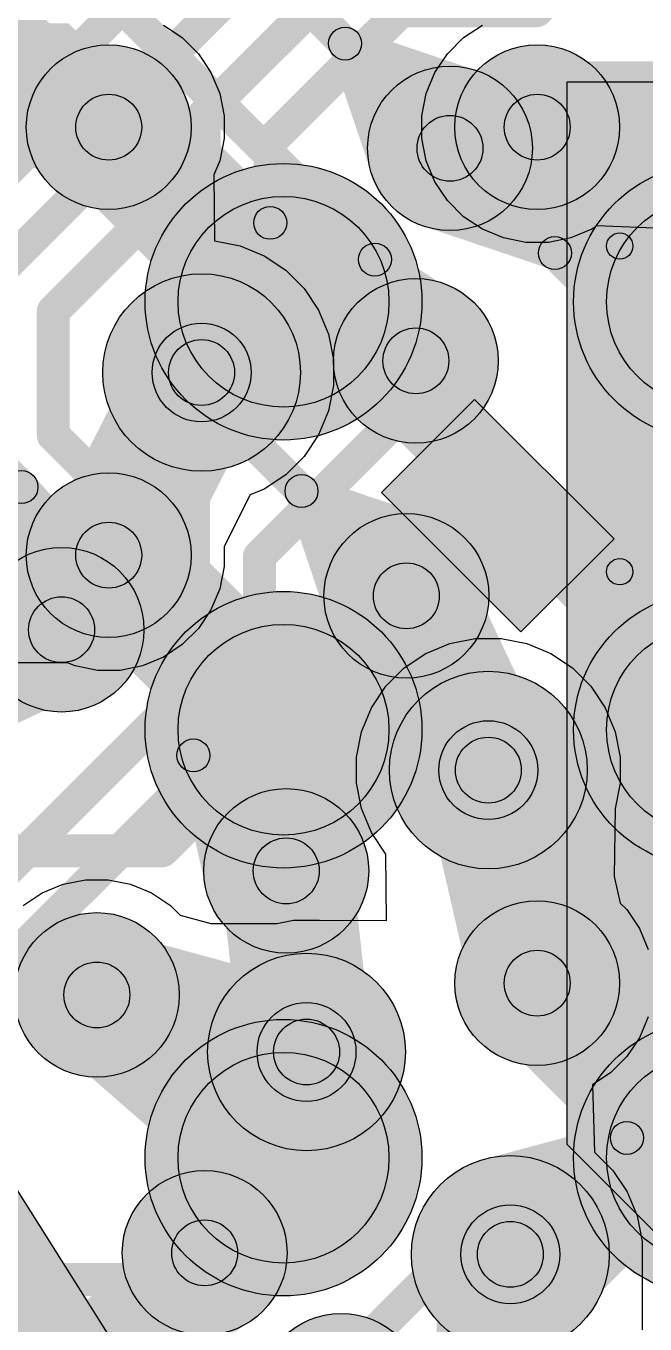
# Model space of a CAD drawing. Extents: x -8.7 to 8.7, y -8.7 to 8.7.
# Drawn here: x -6.241 to -5.302, y -4.803 to -2.831 of the extents above; entities that cross this region are included whole.
import ezdxf

# ---------------------------------------------------------------- set-up
doc = ezdxf.new("R2010")
doc.units = 0
doc.header["$MEASUREMENT"] = 0
doc.layers.get('0').update_dxf_attribs({"color": 1, "linetype": 'CONTINUOUS'})
for name, color, linetype in [('BOTTOMSOLDERMASK', 111, 'CONTINUOUS'), ('DRILL_1', 232, 'CONTINUOUS'), ('DRILL_2', 3, 'CONTINUOUS'), ('DRILL_3', 254, 'CONTINUOUS'), ('ETCHBACK_L04', 30, 'CONTINUOUS'), ('L01', 3, 'CONTINUOUS'), ('L02', 241, 'CONTINUOUS'), ('L03', 151, 'CONTINUOUS'), ('L04', 1, 'CONTINUOUS'), ('TOPSOLDERMASK', 4, 'CONTINUOUS')]:
    doc.layers.add(name, color=color, linetype=linetype)

# ---------------------------------------------------------------- blocks, each defined once
blk = doc.blocks.new('_DCODE_19')
h = blk.add_hatch(color=256)
edge = h.paths.add_edge_path()
edge.add_arc((0, 0), 0.16, 0, 360)
blk.add_circle((0, 0), 0.16)
blk = doc.blocks.new('_DCODE_20')
h = blk.add_hatch(color=256)
edge = h.paths.add_edge_path()
edge.add_arc((0, 0), 0.05, 0, 360)
blk.add_circle((0, 0), 0.05)
blk = doc.blocks.new('_DCODE_21')
h = blk.add_hatch(color=256)
edge = h.paths.add_edge_path()
edge.add_arc((0, 0), 0.075, 0, 360)
blk.add_circle((0, 0), 0.075)
blk = doc.blocks.new('_DCODE_24')
h = blk.add_hatch(color=256)
edge = h.paths.add_edge_path()
edge.add_arc((0, 0), 0.025, 0, 360)
blk.add_circle((0, 0), 0.025)
blk = doc.blocks.new('FINGER_100X250OBR_L01')
at = {"const_width": 0.04}
for points in [[(0.02, 0.035, 1), (-0.02, 0.035, 1)], [(0.02, -0.035, 1), (-0.02, -0.035, 1)]]:
    blk.add_lwpolyline(points, format="xyb", close=True, dxfattribs=at)
at = {"const_width": 0.08}
blk.add_lwpolyline([(0, -0.035), (0, 0.035)], dxfattribs=at)
blk = doc.blocks.new('_DCODE_39')
h = blk.add_hatch(color=256)
edge = h.paths.add_edge_path()
edge.add_arc((0, 0), 0.02, 0, 360)
blk.add_circle((0, 0), 0.02)
blk = doc.blocks.new('_DCODE_23')
h = blk.add_hatch(color=256)
edge = h.paths.add_edge_path()
edge.add_arc((0, 0), 0.125, 0, 360)
blk.add_circle((0, 0), 0.125)
blk = doc.blocks.new('_DCODE_40')
h = blk.add_hatch(color=256)
edge = h.paths.add_edge_path()
edge.add_arc((0, 0), 0.15, 0, 360)
blk.add_circle((0, 0), 0.15)
blk = doc.blocks.new('_DCODE_47')
h = blk.add_hatch(color=256)
edge = h.paths.add_edge_path()
edge.add_arc((0, 0), 0.21, 0, 360)
blk.add_circle((0, 0), 0.21)
blk = doc.blocks.new('FINGER_100X250OBR_TOPSOLDERMASK')
at = {"const_width": 0.12}
for points in [[(0.06, 0.025, 1), (-0.06, 0.025, 1)], [(0.06, -0.025, 1), (-0.06, -0.025, 1)]]:
    blk.add_lwpolyline(points, format="xyb", close=True, dxfattribs=at)
at = {"const_width": 0.24}
blk.add_lwpolyline([(0, -0.025), (0, 0.025)], dxfattribs=at)

msp = doc.modelspace()

# ---------------------------------------------------------------- hatches: boundary and pattern name
at = {"layer": 'ETCHBACK_L04'}
msp.add_hatch(color=256, dxfattribs=at).paths.add_polyline_path([(-5.56007, -3.39849), (-5.70151, -3.53993), (-5.48993, -3.75151), (-5.34849, -3.61007)])
at = {"layer": 'L01'}
msp.add_hatch(color=256, dxfattribs=at).paths.add_polyline_path([(5.86351, 0.6), (5, 0.6), (5.05, 0.45), (5.3, 0.4), (5.30133, 0.26851), (5.26, 0.26851), (5.26, -2.85917), (5.28719, -2.88636), (5.28719, -3.0314), (5.26, -3.05859), (5.26, -4.35), (5, -4.35), (4.35, -4.95), (3.55, -4.95), (3.55, -5.26), (2.65, -5.26), (2.65, -4.95), (1.55, -4.95), (1.55, -5.26), (-0.05, -5.26), (-0.05, -4.95), (-1.2, -4.95), (-1.2, -5.26), (-1.9, -5.26), (-1.9, -4.95), (-2.5, -4.95), (-2.5, -5.26), (-3.25, -5.26), (-3.25, -4.95), (-4.3, -4.95), (-4.9, -4.35), (-4.9, -3.8), (-5.26, -3.8), (-5.26, -2.91654), (-5.42, -2.91654), (-5.42, -4.5296), (-4.5296, -5.42), (-3.56639, -5.42), (-3.55627, -5.40988), (-3.50105, -5.40937), (-3.46645, -5.40938), (-3.41123, -5.40988), (-3.40111, -5.42), (4.52, -5.42), (4.65, -5.55), (5.9, -4.35), (5.9, 0.49166)])
at = {"layer": 'TOPSOLDERMASK'}
msp.add_hatch(color=256, dxfattribs=at).paths.add_polyline_path([(-5.82213, 5.85628), (-5.94736, 5.8366), (-6.62182, 4.80612), (-6.62004, 4.71309), (-6.61635, 4.71188), (-6.61641, 3.82778), (-6.6466, 3.82778), (-6.6471, -4.03837), (-6.61589, -4.03837), (-6.61592, -4.52879), (-6.6172, -4.52906), (-6.6172, -4.60695), (-5.86027, -5.83361), (-4.36774, -6.64124), (-4.36859, -6.64603), (4.07308, -6.64657), (4.06789, -6.61715), (5.53415, -5.73635), (5.53766, -5.63462), (5.44294, -5.50658), (5.34647, -5.50307), (3.90162, -6.35761), (-4.2364, -6.35707), (-4.2357, -6.35554), (-4.30835, -6.28289), (-5.6105, -5.62135), (-6.32696, -4.48393), (-6.32692, -3.89874), (-6.35709, -3.90406), (-6.35708, -3.78827), (-6.36165, -3.76533), (-6.36165, -3.73085), (-6.35708, -3.70789), (-6.35669, 2.45571), (-6.36163, 2.48054), (-6.36163, 2.51502), (-6.35668, 2.53988), (-6.35661, 3.72058), (-6.32642, 3.72058), (-6.32641, 3.88905), (-6.33143, 3.91427), (-6.33143, 3.94875), (-6.3264, 3.974), (-6.32636, 4.63291), (-6.32689, 4.63316), (-5.70048, 5.65949), (-5.70048, 5.75788)])

# ---------------------------------------------------------------- linework, layer by layer
at = {"layer": 'ETCHBACK_L04'}
msp.add_lwpolyline([(-5.56007, -3.39849), (-5.70151, -3.53993), (-5.48993, -3.75151), (-5.34849, -3.61007)], close=True, dxfattribs=at)
at = {"layer": 'L01', "const_width": 0.05}
for points in [[(-5.90699, -2.70741), (-5.75656, -2.85784)], [(-6.14503, -2.75232), (-5.71143, -3.18592)], [(-5.82273, -3.53758), (-5.88664, -3.47367), (-5.88664, -3.15215), (-6.18647, -2.85232), (-6.21509, -2.85232), (-6.22014, -2.84727), (-6.50202, -2.84727)], [(-5.98664, -3.93894), (-5.98664, -3.19359), (-6.22791, -2.95232), (-6.50202, -2.95232)], [(-6.24746, -3.53147), (-6.28536, -3.49357), (-6.50206, -3.49357)]]:
    msp.add_lwpolyline(points, dxfattribs=at)
at = {"layer": 'L01', "const_width": 0.025}
for points in [[(-5.74406, -2.85784, 1), (-5.76906, -2.85784, 1)], [(-5.69893, -3.18592, 1), (-5.72393, -3.18592, 1)], [(-6.23496, -3.53147, 1), (-6.25996, -3.53147, 1)], [(-5.81023, -3.53758, 1), (-5.83523, -3.53758, 1)], [(-5.97414, -3.93894, 1), (-5.99914, -3.93894, 1)]]:
    msp.add_lwpolyline(points, format="xyb", close=True, dxfattribs=at)
at = {"layer": 'L01'}
msp.add_lwpolyline([(-3.25, -4.95), (-4.3, -4.95), (-4.9, -4.35), (-4.9, -3.8), (-5.26, -3.8), (-5.26, -2.91654), (-5.42, -2.91654), (-5.42, -4.5296), (-4.5296, -5.42), (-3.56639, -5.42)], dxfattribs=at)
for points in [[(-5.74858, -2.83415), (-5.55756, -2.89848), (-5.78025, -2.86582), (-5.71592, -3.05684)], [(-5.6976, -3.16509), (-5.58354, -3.24082), (-5.73585, -3.18056), (-5.76521, -3.31428)], [(-6.30946, -3.72487), (-6.27202, -3.52683), (-6.09385, -3.66433), (-6.2289, -3.51472)], [(-5.78209, -3.73658), (-5.84642, -3.54556), (-5.62373, -3.57822), (-5.81475, -3.51389)], [(-5.9679, -4.14118), (-6.01106, -3.94429), (-5.79325, -4.00099), (-5.97613, -3.91626)], [(-6.05144, -4.86113), (-6.08966, -4.7293), (-6.01344, -4.87489), (-5.89968, -4.7981)]]:
    msp.add_solid(points, dxfattribs=at)
at = {"layer": 'L02'}
for points, const_width in [([(-6.38183, -3.164), (-6.17018, -2.95235), (-6.17018, -2.87808), (-5.90699, -2.61489), (-5.90699, -2.1993), (-5.71848, -2.01079), (-5.71848, -1.88927), (-5.58478, -1.75557), (-5.40508, -1.75557), (-5.26331, -1.6138), (-5.09759, -1.6138), (-5.0039, -1.70749), (-4.32914, -1.70749)], 0.05), ([(-6.67738, -5.06361), (-6.67738, -4.74434), (-6.77034, -4.65138), (-6.77034, -4.38612), (-6.67034, -4.28612), (-6.67034, -4.0107), (-6.70278, -3.97826), (-6.70278, -3.79186), (-6.29922, -3.3883), (-6.29922, -3.22283), (-6.07018, -2.99379), (-6.07018, -2.92391), (-5.78437, -2.6381), (-5.78437, -2.4519)], 0.05), ([(-5.66623, -2.6614), (-5.97018, -2.96535)], 0.05), ([(-5.32826, -2.67009), (-5.46623, -2.80806)], 0.05), ([(-5.67145, -2.80806), (-5.87018, -3.00679)], 0.05), ([(-5.46623, -2.80806), (-5.67145, -2.80806)], 0.05), ([(-5.97018, -2.96535), (-5.97018, -3.03523)], 0.05), ([(-5.87018, -3.00679), (-5.87018, -3.13015)], 0.05), ([(-5.97018, -3.03523), (-6.19922, -3.26427)], 0.05), ([(-5.32911, -4.51996), (-5.31165, -4.5025), (-5.31165, -3.87073), (-5.32833, -3.85405), (-5.32833, -3.28607), (-5.43836, -3.17604)], 0.05), ([(-6.19922, -3.26427), (-6.19922, -3.45265)], 0.05), ([(-5.64922, -3.33975), (-5.64922, -3.39941)], 0.05), ([(-5.64922, -3.39941), (-5.88664, -3.63683)], 0.05), ([(-6.19922, -3.45265), (-5.98664, -3.66523)], 0.05), ([(-5.53931, -3.96128), (-5.66363, -3.69668)], 0.2), ([(-5.88664, -3.63683), (-5.88664, -3.87239)], 0.05), ([(-5.98664, -3.66523), (-5.98664, -3.83095)], 0.05), ([(-6.47778, -3.88506), (-6.18664, -3.74809)], 0.2), ([(-5.98664, -3.83095), (-6.44744, -4.29175)], 0.05), ([(-5.88664, -3.87239), (-6.356, -4.34175)], 0.05), ([(-5.8458, -4.11441), (-5.81506, -4.38941)], 0.2), ([(-6.09648, -4.82136), (-5.96961, -4.69449)], 0.15), ([(-6.09648, -6.2213), (-6.09648, -4.82136)], 0.15)]:
    msp.add_lwpolyline(points, dxfattribs=dict(at, const_width=const_width))
for points, const_width in [([(-5.65895, -2.80806, 1), (-5.68395, -2.80806, 1)], 0.025), ([(-5.65895, -2.80806, 1), (-5.68395, -2.80806, 1)], 0.025), ([(-5.45373, -2.80806, 1), (-5.47873, -2.80806, 1)], 0.025), ([(-5.45373, -2.80806, 1), (-5.47873, -2.80806, 1)], 0.025), ([(-5.95768, -2.96535, 1), (-5.98268, -2.96535, 1)], 0.025), ([(-5.85768, -3.00679, 1), (-5.88268, -3.00679, 1)], 0.025), ([(-5.85768, -3.00679, 1), (-5.88268, -3.00679, 1)], 0.025), ([(-5.95768, -3.03523, 1), (-5.98268, -3.03523, 1)], 0.025), ([(-5.85768, -3.13015, 1), (-5.88268, -3.13015, 1)], 0.025), ([(-5.42586, -3.17604, 1), (-5.45086, -3.17604, 1)], 0.025), ([(-6.18672, -3.26427, 1), (-6.21172, -3.26427, 1)], 0.025), ([(-5.63672, -3.33975, 1), (-5.66172, -3.33975, 1)], 0.025), ([(-5.63672, -3.39941, 1), (-5.66172, -3.39941, 1)], 0.025), ([(-6.18672, -3.45265, 1), (-6.21172, -3.45265, 1)], 0.025), ([(-5.61363, -3.69668, 1), (-5.71363, -3.69668, 1)], 0.1), ([(-5.87414, -3.63683, 1), (-5.89914, -3.63683, 1)], 0.025), ([(-5.97414, -3.66523, 1), (-5.99914, -3.66523, 1)], 0.025), ([(-6.13664, -3.74809, 1), (-6.23664, -3.74809, 1)], 0.1), ([(-5.97414, -3.83095, 1), (-5.99914, -3.83095, 1)], 0.025), ([(-5.87414, -3.87239, 1), (-5.89914, -3.87239, 1)], 0.025), ([(-5.48931, -3.96128, 1), (-5.58931, -3.96128, 1)], 0.1), ([(-5.7958, -4.11441, 1), (-5.8958, -4.11441, 1)], 0.1), ([(-5.76506, -4.38941, 1), (-5.86506, -4.38941, 1)], 0.1), ([(-5.31661, -4.51996, 1), (-5.34161, -4.51996, 1)], 0.025), ([(-5.93211, -4.69449, 1), (-6.00711, -4.69449, 1)], 0.075), ([(-6.05898, -4.82136, 1), (-6.13398, -4.82136, 1)], 0.075)]:
    msp.add_lwpolyline(points, format="xyb", close=True, dxfattribs=dict(at, const_width=const_width))
for points in [[(-5.44634, -3.19973), (-5.63736, -3.1354), (-5.41467, -3.16806), (-5.479, -2.97704)], [(-5.84529, -3.12779), (-5.82489, -3.34333), (-5.88466, -3.10977), (-6.06112, -3.23521)], [(-5.54471, -4.55185), (-5.33558, -4.49581), (-5.361, -4.73556), (-5.30496, -4.52643)], [(-5.19015, -4.74874), (-5.07971, -4.93495), (-5.23344, -4.74924), (-5.3395, -4.93799)]]:
    msp.add_solid(points, dxfattribs=at)
at = {"layer": 'L03', "const_width": 0.2}
for points in [[(-6.50466, -2.82719), (-6.11517, -2.98483)], [(-5.10997, -2.98483), (-5.46517, -2.98483)], [(-5.97422, -3.35747), (-6.11517, -3.63483)], [(-5.53931, -3.96128), (-5.46517, -4.28483)], [(-5.81506, -4.38941), (-6.13313, -4.30279)], [(-5.50589, -4.69674), (-5.53374, -4.97174)]]:
    msp.add_lwpolyline(points, dxfattribs=at)
at = {"layer": 'L03'}
for points in [[(-6.03225, -2.82971), (-6.00358, -2.84887), (-5.97921, -2.87324), (-5.96005, -2.90191), (-5.94685, -2.93377), (-5.94013, -2.96757), (-5.94013, -3.00208), (-5.94685, -3.03589), (-5.95576, -3.0574), (-5.9545, -3.15743), (-5.91587, -3.16511), (-5.87946, -3.18019), (-5.84669, -3.20209), (-5.81884, -3.22994), (-5.79694, -3.26271), (-5.78186, -3.29912), (-5.77418, -3.33775), (-5.77418, -3.37718), (-5.78186, -3.41582), (-5.79694, -3.45223), (-5.81884, -3.485), (-5.84669, -3.51285), (-5.87946, -3.53475), (-5.90041, -3.54344), (-5.94013, -3.62158), (-5.94013, -3.65208), (-5.94685, -3.68589), (-5.96005, -3.71775), (-5.97921, -3.74642), (-6.00358, -3.77079), (-6.03225, -3.78995), (-6.06411, -3.80315), (-6.09791, -3.80987), (-6.13242, -3.80987), (-6.16623, -3.80315), (-6.17771, -3.79839), (-6.27774, -3.7984)], [(-5.2375, -3.14021), (-5.37465, -3.13487), (-5.38225, -3.13995), (-5.41411, -3.15315), (-5.44791, -3.15987), (-5.48242, -3.15987), (-5.51623, -3.15315), (-5.54809, -3.13995), (-5.57676, -3.12079), (-5.60113, -3.09642), (-5.62029, -3.06775), (-5.63349, -3.03589), (-5.64021, -3.00208), (-5.64021, -2.96757), (-5.63349, -2.93377), (-5.62029, -2.90191), (-5.60113, -2.87324), (-5.57676, -2.84887), (-5.54809, -2.82971)], [(-6.24472, -4.16683), (-6.21605, -4.14767), (-6.18419, -4.13447), (-6.15038, -4.12775), (-6.11587, -4.12775), (-6.08207, -4.13447), (-6.05021, -4.14767), (-6.02154, -4.16683), (-6.00665, -4.18172), (-5.96011, -4.1944), (-5.86009, -4.1944), (-5.83477, -4.18937), (-5.79534, -4.18937), (-5.69387, -4.18965), (-5.69469, -4.08881), (-5.71659, -4.05604), (-5.73167, -4.01963), (-5.73935, -3.98099), (-5.73935, -3.94156), (-5.73167, -3.90293), (-5.71659, -3.86652), (-5.69469, -3.83375), (-5.66684, -3.8059), (-5.63407, -3.784), (-5.59766, -3.76892), (-5.55902, -3.76124), (-5.51959, -3.76124), (-5.48096, -3.76892), (-5.44455, -3.784), (-5.41178, -3.8059), (-5.38393, -3.83375), (-5.36203, -3.86652), (-5.34695, -3.90293), (-5.33927, -3.94156), (-5.33927, -3.98099), (-5.34695, -4.01963), (-5.34833, -4.12298), (-5.33906, -4.16339), (-5.32921, -4.17324), (-5.31005, -4.20191), (-5.29685, -4.23377)], [(-5.29685, -4.33589), (-5.31005, -4.36775), (-5.32921, -4.39642), (-5.35358, -4.42079), (-5.38134, -4.43935), (-5.37836, -4.54136), (-5.35051, -4.56921), (-5.32861, -4.60198), (-5.31353, -4.63839), (-5.30585, -4.67702), (-5.30584, -4.81143)]]:
    msp.add_lwpolyline(points, dxfattribs=at)
at = {"layer": 'L03', "const_width": 0.1}
for points in [[(-6.06517, -2.98483, 1), (-6.16517, -2.98483, 1)], [(-5.41517, -2.98483, 1), (-5.51517, -2.98483, 1)], [(-5.92422, -3.35747, 1), (-6.02422, -3.35747, 1)], [(-6.06517, -3.63483, 1), (-6.16517, -3.63483, 1)], [(-5.48931, -3.96128, 1), (-5.58931, -3.96128, 1)], [(-5.41517, -4.28483, 1), (-5.51517, -4.28483, 1)], [(-6.08313, -4.30279, 1), (-6.18313, -4.30279, 1)], [(-5.76506, -4.38941, 1), (-5.86506, -4.38941, 1)], [(-5.45589, -4.69674, 1), (-5.55589, -4.69674, 1)]]:
    msp.add_lwpolyline(points, format="xyb", close=True, dxfattribs=at)
at = {"layer": 'L04'}
for points, const_width in [([(-6.06517, -2.98483, 1), (-6.16517, -2.98483, 1)], 0.1), ([(-5.41517, -2.98483, 1), (-5.51517, -2.98483, 1)], 0.1), ([(-5.8, -3.25, 1), (-5.9, -3.25, 1)], 0.1), ([(-5.8375, -3.25, 1), (-5.8625, -3.25, 1)], 0.025), ([(-6.06517, -3.63483, 1), (-6.16517, -3.63483, 1)], 0.1), ([(-5.8, -3.9, 1), (-5.9, -3.9, 1)], 0.1), ([(-5.8375, -3.9, 1), (-5.8625, -3.9, 1)], 0.025), ([(-6.02135, -4.08385, 1), (-6.04635, -4.08385, 1)], 0.025), ([(-5.41517, -4.28483, 1), (-5.51517, -4.28483, 1)], 0.1), ([(-6.08313, -4.30279, 1), (-6.18313, -4.30279, 1)], 0.1), ([(-5.8, -4.55, 1), (-5.9, -4.55, 1)], 0.1), ([(-6.05573, -4.73483, 1), (-6.08073, -4.73483, 1)], 0.025), ([(-5.61829, -4.73385, 1), (-5.64329, -4.73385, 1)], 0.025), ([(-5.37135, -4.73385, 1), (-5.39635, -4.73385, 1)], 0.025)]:
    msp.add_lwpolyline(points, format="xyb", close=True, dxfattribs=dict(at, const_width=const_width))
for points, const_width in [([(-5.85, -3.25), (-6.11517, -2.98483)], 0.2), ([(-5.2, -3.25), (-5.46517, -2.98483)], 0.2), ([(-5.85, -3.25), (-5.2, -3.9)], 0.05), ([(-5.85, -3.9), (-6.11517, -3.63483)], 0.2), ([(-5.85, -3.9), (-6.03385, -4.08385)], 0.05), ([(-6.03385, -4.08385), (-6.28079, -4.08385)], 0.05), ([(-5.2, -4.55), (-5.46517, -4.28483)], 0.2), ([(-5.85, -4.55), (-6.13313, -4.30279)], 0.2), ([(-5.2, -4.55), (-5.38385, -4.73385)], 0.05), ([(-6.06823, -4.73483), (-6.28177, -4.73483)], 0.05), ([(-5.96806, -4.835), (-6.06823, -4.73483)], 0.05), ([(-5.63079, -4.73385), (-5.73194, -4.835)], 0.05), ([(-5.38385, -4.73385), (-5.63079, -4.73385)], 0.05)]:
    msp.add_lwpolyline(points, dxfattribs=dict(at, const_width=const_width))
at = {"layer": 'TOPSOLDERMASK'}
msp.add_lwpolyline([(3.90162, -6.35761), (-4.2364, -6.35707), (-4.2357, -6.35554), (-4.30835, -6.28289), (-5.6105, -5.62135), (-6.32696, -4.48393), (-6.32692, -3.89874), (-6.35709, -3.90406), (-6.35708, -3.78827), (-6.36165, -3.76533), (-6.36165, -3.73085), (-6.35708, -3.70789), (-6.35669, 2.45571)], dxfattribs=at)

# ---------------------------------------------------------------- block references
at = {"layer": 'BOTTOMSOLDERMASK'}
for p in [(-5.85, -3.25), (-5.2, -3.25), (-5.85, -3.9), (-5.2, -3.9), (-5.85, -4.55), (-5.2, -4.55)]:
    msp.add_blockref('_DCODE_19', p, dxfattribs=at)
at = {"layer": 'DRILL_1'}
for p in [(-6.11517, -2.98483), (-5.46517, -2.98483), (-5.59746, -3.01694), (-5.64922, -3.33975), (-5.97422, -3.35747), (-6.11517, -3.63483), (-5.66363, -3.69668), (-6.18664, -3.74809), (-5.53931, -3.96128), (-5.8458, -4.11441), (-5.46517, -4.28483), (-6.13313, -4.30279), (-5.81506, -4.38941), (-5.96961, -4.69449), (-5.50589, -4.69674)]:
    msp.add_blockref('_DCODE_20', p, dxfattribs=at)
at = {"layer": 'DRILL_2'}
for p in [(-5.97422, -3.35747), (-5.53931, -3.96128), (-5.81506, -4.38941), (-5.50589, -4.69674)]:
    msp.add_blockref('_DCODE_21', p, dxfattribs=at)
at = {"layer": 'DRILL_3'}
for p in [(-6.11517, -2.98483), (-5.46517, -2.98483), (-6.11517, -3.63483), (-5.46517, -4.28483), (-6.13313, -4.30279)]:
    msp.add_blockref('_DCODE_20', p, dxfattribs=at)
at = {"layer": 'L01'}
for name, p in [('_DCODE_24', (-5.75656, -2.85784)), ('_DCODE_23', (-5.59746, -3.01694)), ('_DCODE_39', (-5.34, -3.16539)), ('_DCODE_24', (-5.71143, -3.18592)), ('_DCODE_23', (-5.64922, -3.33975)), ('_DCODE_24', (-6.24746, -3.53147)), ('_DCODE_24', (-5.82273, -3.53758)), ('_DCODE_23', (-5.66363, -3.69668)), ('_DCODE_23', (-6.18664, -3.74809)), ('_DCODE_39', (-5.34, -3.66007)), ('_DCODE_24', (-5.98664, -3.93894)), ('_DCODE_23', (-5.8458, -4.11441)), ('_DCODE_23', (-5.96961, -4.69449)), ('_DCODE_23', (-5.76244, -4.9116))]:
    msp.add_blockref(name, p, dxfattribs=at)
at = {"layer": 'L01', "rotation": 121.6850732}
msp.add_blockref('FINGER_100X250OBR_L01', (-6.3089, -4.80532), dxfattribs=at)
at = {"layer": 'L02'}
for name, p in [('_DCODE_23', (-5.59746, -3.01694)), ('_DCODE_24', (-5.87018, -3.13015)), ('_DCODE_24', (-5.43836, -3.17604)), ('_DCODE_40', (-5.97422, -3.35747)), ('_DCODE_23', (-5.64922, -3.33975)), ('_DCODE_23', (-5.66363, -3.69668)), ('_DCODE_23', (-6.18664, -3.74809)), ('_DCODE_40', (-5.53931, -3.96128)), ('_DCODE_23', (-5.8458, -4.11441)), ('_DCODE_40', (-5.81506, -4.38941)), ('_DCODE_24', (-5.32911, -4.51996)), ('_DCODE_40', (-5.50589, -4.69674)), ('_DCODE_23', (-5.96961, -4.69449)), ('_DCODE_23', (-5.76244, -4.9116))]:
    msp.add_blockref(name, p, dxfattribs=at)
at = {"layer": 'L03'}
for name, p in [('_DCODE_23', (-6.11517, -2.98483)), ('_DCODE_23', (-5.46517, -2.98483)), ('_DCODE_40', (-5.97422, -3.35747)), ('_DCODE_23', (-6.11517, -3.63483)), ('_DCODE_40', (-5.53931, -3.96128)), ('_DCODE_23', (-6.13313, -4.30279)), ('_DCODE_23', (-5.46517, -4.28483)), ('_DCODE_40', (-5.81506, -4.38941)), ('_DCODE_40', (-5.50589, -4.69674))]:
    msp.add_blockref(name, p, dxfattribs=at)
at = {"layer": 'L04'}
for name, p in [('_DCODE_23', (-6.11517, -2.98483)), ('_DCODE_23', (-5.46517, -2.98483)), ('_DCODE_47', (-5.85, -3.25)), ('_DCODE_47', (-5.2, -3.25)), ('_DCODE_23', (-6.11517, -3.63483)), ('_DCODE_47', (-5.85, -3.9)), ('_DCODE_47', (-5.2, -3.9)), ('_DCODE_23', (-6.13313, -4.30279)), ('_DCODE_23', (-5.46517, -4.28483)), ('_DCODE_47', (-5.85, -4.55)), ('_DCODE_47', (-5.2, -4.55))]:
    msp.add_blockref(name, p, dxfattribs=at)
at = {"layer": 'TOPSOLDERMASK', "rotation": 121.6850732}
for p in [(-6.41925, -4.62654), (-6.36408, -4.71593), (-6.3089, -4.80532), (-6.25372, -4.89471)]:
    msp.add_blockref('FINGER_100X250OBR_TOPSOLDERMASK', p, dxfattribs=at)

doc.saveas('drawing.dxf')
